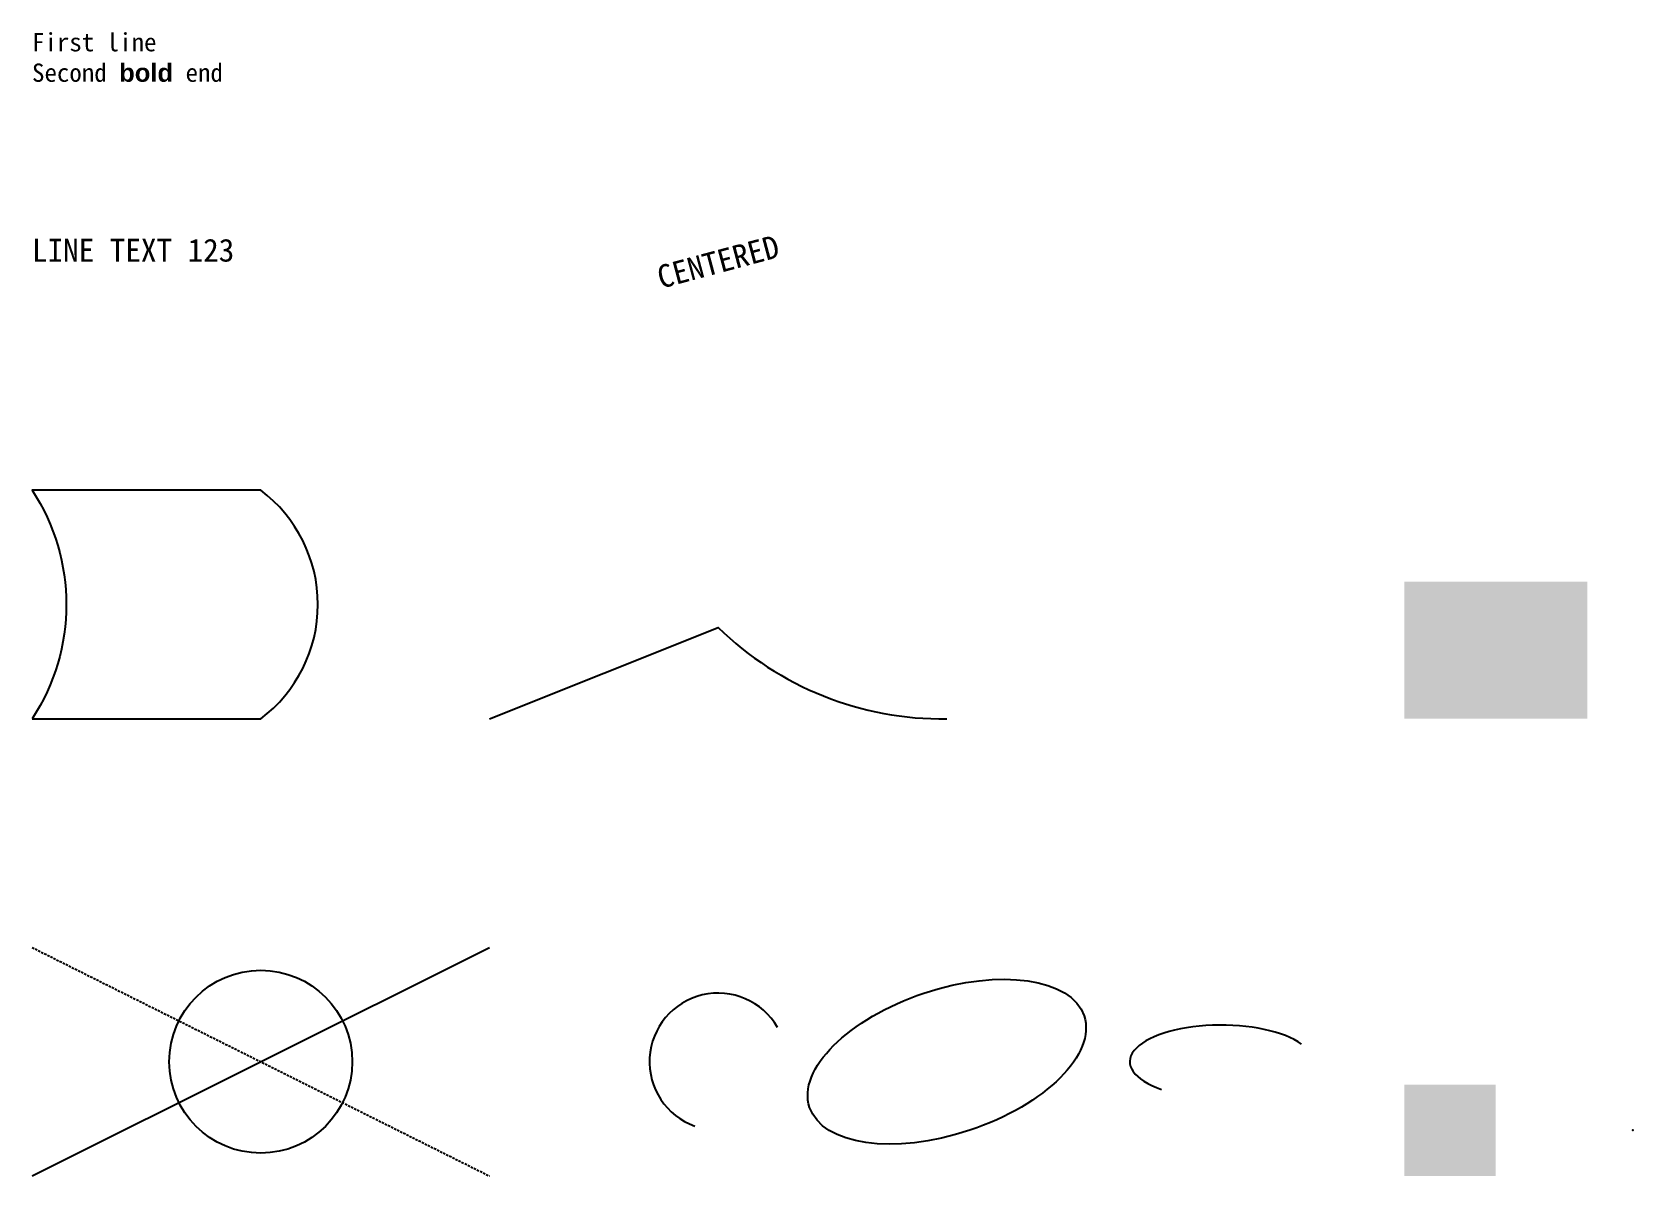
# Model space of a CAD drawing. Header units: millimetres. Extents: x 0 to 350, y 0 to 250.
import ezdxf
from ezdxf.enums import TextEntityAlignment as Align

# ---------------------------------------------------------------- set-up
doc = ezdxf.new("R2010")
doc.units = ezdxf.units.MM
doc.linetypes.add('DASHED', pattern=[0.75, 0.5, -0.25])
doc.layers.add('TEXT', color=3, linetype='Continuous')
doc.layers.add('WALL', color=1, linetype='Continuous')

msp = doc.modelspace()

# ---------------------------------------------------------------- hatches: boundary and pattern name
msp.add_hatch(color=8).paths.add_polyline_path([(300, 100), (340, 100), (340, 130), (300, 130)], flags=0)

# ---------------------------------------------------------------- linework, layer by layer
at = {"color": 2, "linetype": 'DASHED'}
msp.add_line((0, 50), (100, 0), dxfattribs=at)
msp.add_lwpolyline([(100, 100), (150, 120, 0.2), (200, 100)], format="xyb")
msp.add_arc((150, 25), 15, 30, 250)
msp.add_ellipse((200, 25), major_axis=(30, 10), ratio=0.5)
msp.add_ellipse((260, 25), major_axis=(20, 0), ratio=0.4, start_param=0.5, end_param=4)
msp.add_point((350, 10))
msp.add_solid([(300, 0), (320, 0), (300, 20), (320, 20)])
at = {"layer": 'WALL'}
msp.add_line((0, 0), (100, 50), dxfattribs=at)
msp.add_lwpolyline([(0, 100), (50, 100, 0.5), (50, 150), (0, 150, -0.3)], format="xyb", close=True, dxfattribs=at)
msp.add_circle((50, 25), 20, dxfattribs=at)

# ---------------------------------------------------------------- texts
at = {"layer": 'TEXT'}
msp.add_text('LINE TEXT 123', height=5, dxfattribs=at).set_placement((0, 200))
msp.add_text('CENTERED', height=5, rotation=15, dxfattribs=at).set_placement((150, 200), align=Align.MIDDLE_CENTER)
at = {"layer": 'TEXT', "insert": (0, 250), "char_height": 4, "width": 80, "attachment_point": 1}
msp.add_mtext('\\H4.0;First line\\PSecond {\\fArial|b1|i0|c0|p34;bold} end', dxfattribs=at)

doc.saveas('drawing.dxf')
